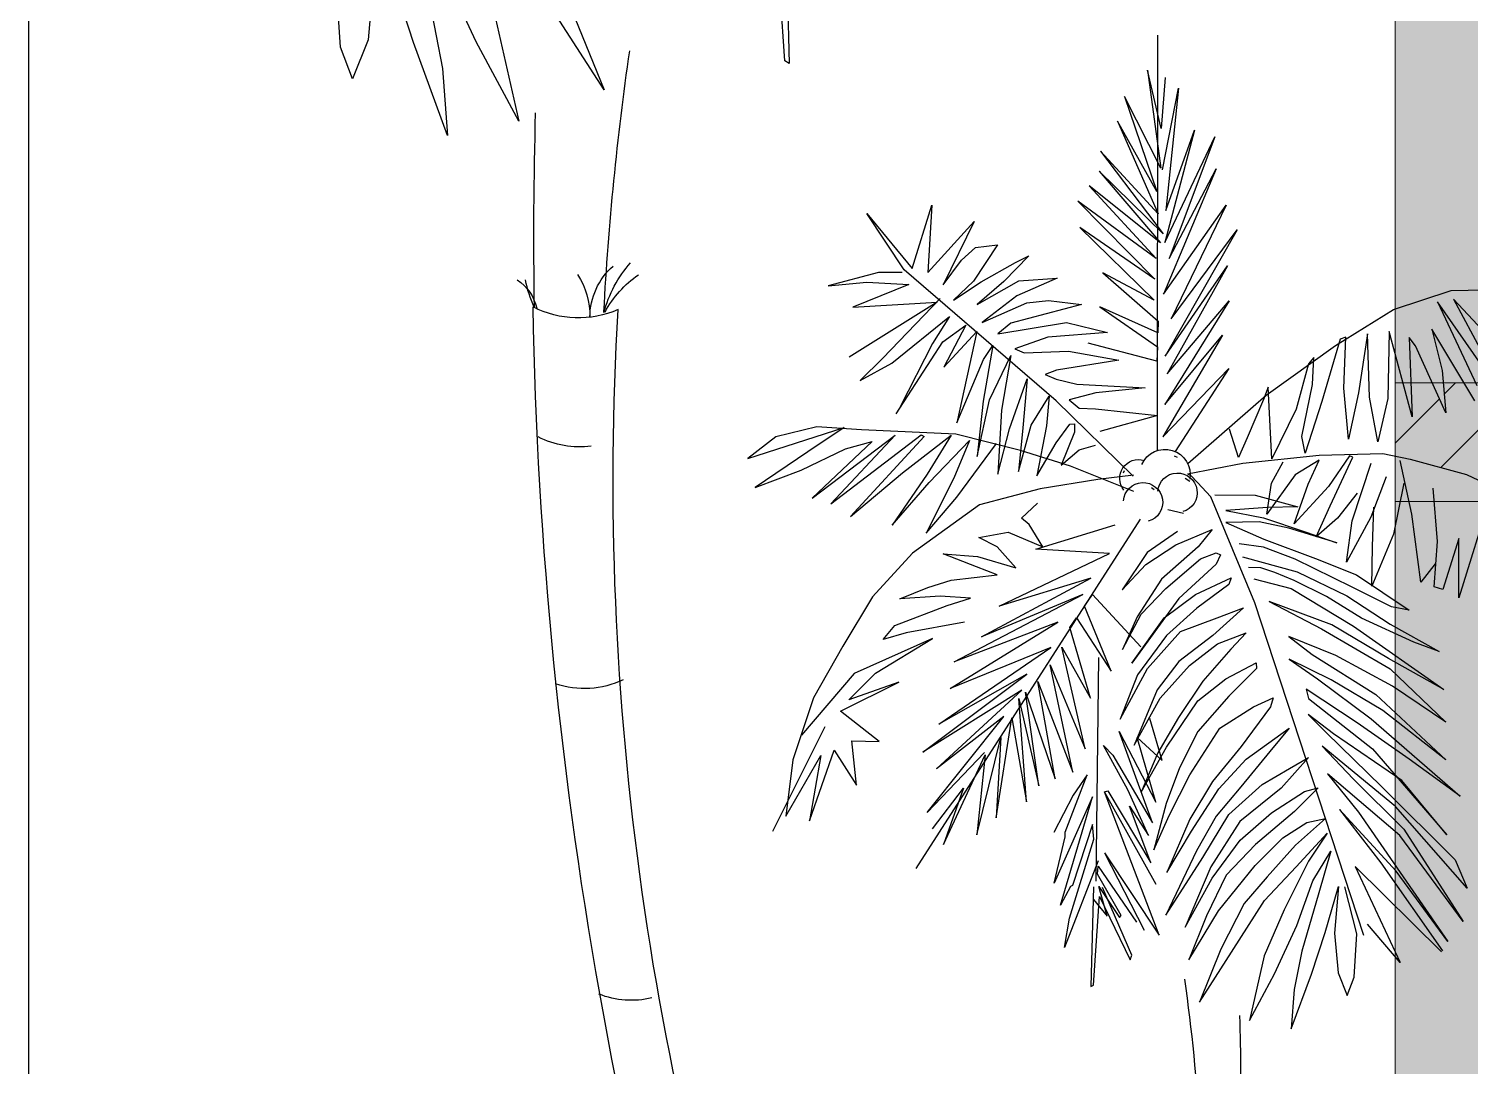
# Model space of a CAD drawing. Header units: inches. Extents: x 17 to 458, y 103 to 566.
# Drawn here: x 303.06 to 310.74, y 237.61 to 243.13 of the extents above; entities that cross this region are included whole.
import ezdxf

# ---------------------------------------------------------------- set-up
doc = ezdxf.new("R2010")
doc.units = ezdxf.units.IN
doc.header["$MEASUREMENT"] = 0
for name, color, linetype in [('PLANT', 100, 'Continuous'), ('TILE', 12, 'Continuous'), ('TREE', 94, 'Continuous')]:
    doc.layers.add(name, color=color, linetype=linetype)

# ---------------------------------------------------------------- blocks, each defined once
blk = doc.blocks.new('A$C6227582D')
at = {"layer": 'TREE'}
for p, q in [((2.587, 6.1387), (2.5763, 5.7082)), ((2.5871, 5.7147), (2.6126, 6.0958)), ((3.3683, 5.7631), (3.4647, 5.9711)), ((3.5269, 5.761), (3.5857, 5.9415)), ((3.6269, 5.938), (3.6418, 5.7675)), ((3.7116, 5.7491), (3.7236, 5.9357)), ((3.1367, 5.8696), (3.0442, 5.6415)), ((3.0442, 5.6415), (3.1827, 5.8559)), ((3.3234, 5.8406), (3.2598, 5.5619)), ((3.4853, 5.8603), (3.453, 5.6954)), ((1.644, 5.7795), (1.6446, 4.7287)), ((3.6418, 5.7675), (3.6812, 5.6689)), ((3.2598, 5.5619), (3.3683, 5.7631)), ((3.4404, 5.526), (3.5269, 5.761)), ((3.6812, 5.6689), (3.7116, 5.7491)), ((1.6344, 5.5437), (1.6689, 5.6912)), ((1.6689, 5.6912), (1.6349, 5.4429)), ((2.5763, 5.7082), (2.5871, 5.7147)), ((3.453, 5.6954), (3.4404, 5.526)), ((1.6244, 5.6721), (1.6344, 5.5437)), ((1.6312, 5.4392), (1.5904, 5.6453)), ((1.5904, 5.6453), (1.6226, 5.3356)), ((1.6349, 5.4429), (1.7271, 5.6245)), ((1.7271, 5.6245), (1.6454, 5.3844)), ((1.7448, 5.5624), (1.6419, 5.3274)), ((1.6454, 5.3844), (1.7448, 5.5624)), ((1.6248, 5.2553), (1.499, 5.5223)), ((1.499, 5.5223), (1.6142, 5.2143)), ((1.6226, 5.3356), (1.5504, 5.5392)), ((1.5504, 5.5392), (1.6248, 5.2553)), ((1.7878, 5.4864), (1.6297, 5.2769)), ((1.6419, 5.3274), (1.7878, 5.4864)), ((1.6142, 5.2143), (1.495, 5.4413)), ((1.495, 5.4413), (1.6282, 5.1246)), ((1.6297, 5.2769), (1.7917, 5.4356)), ((1.7917, 5.4356), (1.6361, 5.2543)), ((1.6361, 5.2543), (1.8171, 5.3986)), ((1.8171, 5.3986), (1.6474, 5.2149)), ((1.6282, 5.1246), (1.47, 5.3494)), ((1.47, 5.3494), (1.6089, 5.0617)), ((1.6474, 5.2149), (1.8455, 5.3599)), ((1.8455, 5.3599), (1.6509, 5.1624)), ((2.265, 5.1891), (2.2152, 5.3498)), ((2.2152, 5.3498), (2.2251, 5.1791)), ((2.3793, 5.3286), (2.265, 5.1891)), ((2.2848, 5.1861), (2.3793, 5.3286)), ((1.6509, 5.1624), (1.8404, 5.2933)), ((1.8404, 5.2933), (1.6521, 5.1091)), ((2.2251, 5.1791), (2.1076, 5.3086)), ((2.1076, 5.3086), (2.1862, 5.1481)), ((1.6089, 5.0617), (1.4419, 5.2873)), ((1.4419, 5.2873), (1.6244, 4.9676)), ((2.0033, 5.2046), (1.969, 5.2214)), ((1.969, 5.2214), (2.0325, 5.1565)), ((2.1045, 5.2425), (2.0488, 5.2493)), ((2.0488, 5.2493), (2.1094, 5.1571)), ((2.1397, 5.21), (2.1045, 5.2425)), ((1.6244, 4.9676), (1.4663, 5.1963)), ((1.4663, 5.1963), (1.6193, 4.9224)), ((1.9005, 4.8541), (2.2848, 5.1861)), ((2.0902, 5.1554), (2.0033, 5.2046)), ((2.1862, 5.1481), (2.1397, 5.21)), ((1.7821, 5.1784), (1.6422, 5.0559)), ((1.6521, 5.1091), (1.7821, 5.1784)), ((1.9946, 5.1582), (1.8976, 5.1652)), ((1.8976, 5.1652), (1.9994, 5.1201)), ((2.1002, 5.0981), (1.9946, 5.1582)), ((2.0325, 5.1565), (2.1002, 5.0981)), ((2.16, 5.1091), (2.0902, 5.1554)), ((2.1094, 5.1571), (2.16, 5.1091)), ((2.3791, 5.1544), (2.2731, 5.1486)), ((2.2731, 5.1486), (2.4151, 5.0913)), ((2.2897, 5.1793), (2.3496, 5.1789)), ((2.3496, 5.1789), (2.4769, 5.1452)), ((2.4769, 5.1452), (2.3791, 5.1544)), ((0.6766, 4.8778), (0.8947, 5.1119)), ((0.9005, 5.1339), (0.7378, 5.1367)), ((0.8947, 5.1119), (0.745, 4.8317)), ((1.0468, 5.0855), (0.9005, 5.1339)), ((1.6193, 4.9224), (1.4625, 5.1075)), ((1.4625, 5.1075), (1.6251, 4.8448)), ((1.92, 5.1083), (1.8365, 5.0979)), ((1.9743, 5.1024), (1.92, 5.1083)), ((1.9994, 5.1201), (2.0877, 5.0525)), ((2.1934, 5.1133), (2.3392, 4.9627)), ((0.745, 4.8317), (0.9355, 5.1052)), ((0.9355, 5.1052), (0.8354, 4.8932)), ((1.193, 4.9948), (1.0468, 5.0855)), ((1.6427, 5.0262), (1.7897, 5.0926)), ((1.7897, 5.0926), (1.6437, 4.9907)), ((1.8365, 5.0979), (2.0148, 5.0508)), ((2.0877, 5.0525), (1.9743, 5.1024)), ((2.4151, 5.0913), (2.2017, 5.1037)), ((2.2017, 5.1037), (2.4243, 4.9651)), ((0.8406, 4.8541), (0.9498, 5.0356)), ((0.9498, 5.0356), (0.923, 4.9313)), ((1.6422, 5.0559), (1.6427, 5.0262)), ((1.8738, 5.0523), (1.7702, 5.0275)), ((2.0481, 5.0237), (1.8738, 5.0523)), ((2.0148, 5.0508), (2.0481, 5.0237)), ((2.1285, 5.0458), (2.1845, 4.9395)), ((2.1868, 5.004), (2.1285, 5.0458)), ((2.1705, 5.0679), (2.2133, 4.9994)), ((2.3163, 4.9497), (2.1705, 5.0679)), ((0.9908, 4.9938), (1.007, 5.0144)), ((0.999, 4.8136), (1.0578, 5.0296)), ((1.007, 5.0144), (0.999, 4.8136)), ((1.0578, 5.0296), (1.061, 4.8601)), ((1.107, 4.8638), (1.1122, 5.0238)), ((1.1122, 5.0238), (1.1353, 4.8751)), ((1.1672, 5.0157), (1.1814, 5.0107)), ((1.1725, 4.8867), (1.1672, 5.0157)), ((1.1814, 5.0107), (1.2278, 4.8527)), ((1.6251, 4.8448), (1.4791, 5.0202)), ((1.4791, 5.0202), (1.6302, 4.7631)), ((1.6452, 4.955), (1.8196, 5)), ((1.7702, 5.0275), (1.9215, 5.0157)), ((1.9215, 5.0157), (2.005, 4.9862)), ((2.1845, 4.9395), (2.1007, 5.0297)), ((2.1007, 5.0297), (2.1516, 4.7987)), ((2.3054, 4.8215), (2.1868, 5.004)), ((2.2133, 4.9994), (2.2953, 4.839)), ((0.9144, 4.8238), (0.9908, 4.9938)), ((1.3691, 4.8684), (1.193, 4.9948)), ((1.2484, 4.9644), (1.2617, 4.9477)), ((1.2514, 4.8958), (1.2484, 4.9644)), ((1.6437, 4.9907), (1.6452, 4.955)), ((1.8689, 4.9799), (1.7413, 4.9576)), ((1.9814, 4.9755), (1.8689, 4.9799)), ((2.005, 4.9862), (1.9814, 4.9755)), ((2.0691, 4.8569), (2.015, 4.9688)), ((2.015, 4.9688), (2.0382, 4.8312)), ((2.0841, 4.9592), (2.0607, 4.9947)), ((2.0607, 4.9947), (2.085, 4.8539)), ((2.3392, 4.9627), (2.3964, 4.9056)), ((0.923, 4.9313), (0.9144, 4.8238)), ((1.2617, 4.9477), (1.2932, 4.8333)), ((1.6302, 4.7631), (1.4628, 4.9359)), ((1.4628, 4.9359), (1.5992, 4.7266)), ((1.7413, 4.9576), (1.8996, 4.932)), ((1.8996, 4.932), (1.9283, 4.921)), ((2.1516, 4.7987), (2.0841, 4.9592)), ((2.3964, 4.9056), (2.3163, 4.9497)), ((1.2785, 4.7645), (1.2514, 4.8958)), ((1.3545, 4.7079), (1.3634, 4.8888)), ((1.3634, 4.8888), (1.3752, 4.8581)), ((1.8483, 4.8966), (1.675, 4.8872)), ((1.8999, 4.9097), (1.8483, 4.8966)), ((1.9283, 4.921), (1.8999, 4.9097)), ((2.0187, 4.7834), (1.9732, 4.9104)), ((1.9732, 4.9104), (1.9843, 4.7863)), ((1.061, 4.8601), (1.0857, 4.7508)), ((1.0857, 4.7508), (1.107, 4.8638)), ((1.1353, 4.8751), (1.1606, 4.7571)), ((1.1606, 4.7571), (1.1725, 4.8867)), ((1.2278, 4.8527), (1.27, 4.7217)), ((1.5666, 4.6961), (1.3691, 4.8684)), ((1.3752, 4.8581), (1.4167, 4.7606)), ((1.675, 4.8872), (1.8001, 4.8748)), ((1.7051, 4.6635), (1.9005, 4.8541)), ((1.8001, 4.8748), (1.867, 4.8573)), ((1.867, 4.8573), (1.8421, 4.8361)), ((1.9633, 4.7925), (1.9176, 4.8661)), ((1.9176, 4.8661), (1.9249, 4.7915)), ((2.1003, 4.7136), (2.0691, 4.8569)), ((2.085, 4.8539), (2.1003, 4.7136)), ((1.2932, 4.8333), (1.3545, 4.7079)), ((1.8005, 4.834), (1.6435, 4.8175)), ((1.6435, 4.8175), (1.7897, 4.7766)), ((1.8421, 4.8361), (1.8005, 4.834)), ((2.0382, 4.8312), (2.0476, 4.6692)), ((1.439, 4.7112), (1.4616, 4.7827)), ((1.8535, 4.7964), (1.8534, 4.7754)), ((1.8652, 4.7955), (1.8535, 4.7964)), ((1.9002, 4.7481), (1.8652, 4.7955)), ((1.9249, 4.7915), (1.9493, 4.6646)), ((1.9955, 4.6758), (1.9633, 4.7925)), ((1.9843, 4.7863), (1.9955, 4.6758)), ((2.0476, 4.6692), (2.0187, 4.7834)), ((2.1542, 4.77), (2.3926, 4.7813)), ((2.3926, 4.7813), (2.506, 4.7886)), ((2.4369, 4.7868), (2.5291, 4.7256)), ((2.6806, 4.7089), (2.4369, 4.7868)), ((2.506, 4.7886), (2.6093, 4.7636)), ((1.27, 4.7217), (1.2785, 4.7645)), ((1.4167, 4.7606), (1.439, 4.7112)), ((1.8534, 4.7754), (1.8877, 4.6914)), ((1.9493, 4.6646), (1.9002, 4.7481)), ((1.9905, 4.7288), (2.1542, 4.77)), ((2.1512, 4.6108), (2.0515, 4.7466)), ((2.1199, 4.7542), (2.1594, 4.6585)), ((2.2217, 4.648), (2.1199, 4.7542)), ((2.166, 4.7678), (2.227, 4.6686)), ((2.2889, 4.6725), (2.166, 4.7678)), ((2.2418, 4.7684), (2.2344, 4.7643)), ((2.2344, 4.7643), (2.421, 4.562)), ((2.4705, 4.5942), (2.2418, 4.7684)), ((2.5178, 4.6083), (2.3079, 4.7676)), ((2.3079, 4.7676), (2.4705, 4.5942)), ((2.4334, 4.733), (2.3656, 4.7519)), ((2.3656, 4.7519), (2.5178, 4.6083)), ((2.6093, 4.7636), (2.6806, 4.7089)), ((1.0039, 4.7072), (0.8617, 4.6685)), ((1.0735, 4.7216), (1.0039, 4.7072)), ((1.2344, 4.7168), (1.0735, 4.7216)), ((1.1491, 4.7118), (1.158, 4.7149)), ((1.2069, 4.5891), (1.1491, 4.7118)), ((1.158, 4.7149), (1.2109, 4.6378)), ((1.4282, 4.6964), (1.2344, 4.7168)), ((1.5933, 4.7111), (1.601, 4.7143)), ((1.8418, 4.7301), (1.8004, 4.7419)), ((1.8877, 4.6914), (1.8418, 4.7301)), ((1.8635, 4.6894), (1.9905, 4.7288)), ((2.5454, 4.679), (2.4334, 4.733)), ((2.5291, 4.7256), (2.6617, 4.6351)), ((1.0004, 4.5678), (1.0299, 4.7039)), ((1.1507, 4.5506), (1.103, 4.6971)), ((1.2626, 4.6434), (1.2348, 4.7045)), ((1.2348, 4.7045), (1.2951, 4.6673)), ((1.3549, 4.6459), (1.3258, 4.7004)), ((1.5679, 4.67), (1.4282, 4.6964)), ((1.5677, 4.6697), (1.5586, 4.6649)), ((1.567, 4.6955), (1.5666, 4.6961)), ((1.7033, 4.6253), (1.8635, 4.6894)), ((1.7277, 4.6777), (1.7308, 4.6718)), ((2.421, 4.562), (2.2889, 4.6725)), ((2.6617, 4.6351), (2.5454, 4.679)), ((0.8617, 4.6685), (0.4416, 4.4683)), ((0.9349, 4.499), (0.9462, 4.6334)), ((1.0204, 4.6458), (1.0467, 4.5168)), ((1.0653, 4.6626), (1.1036, 4.5605)), ((1.2109, 4.6378), (1.2975, 4.5437)), ((1.2975, 4.5437), (1.2626, 4.6434)), ((1.2951, 4.6673), (1.3671, 4.568)), ((1.3671, 4.568), (1.3549, 4.6459)), ((1.5422, 4.6477), (1.5088, 4.6112)), ((1.5586, 4.6649), (1.5422, 4.6477)), ((1.562, 4.6508), (1.5734, 4.6578)), ((1.6524, 4.6289), (1.6589, 4.6343)), ((1.7043, 4.6667), (1.7948, 4.6554)), ((1.7948, 4.6554), (1.9409, 4.6318)), ((2.1594, 4.6585), (2.2293, 4.5198)), ((2.3153, 4.5399), (2.2217, 4.648)), ((2.227, 4.6686), (2.3153, 4.5399)), ((0.7993, 4.6193), (0.8815, 4.3559)), ((1.1385, 4.621), (1.1881, 4.5577)), ((1.3967, 4.6157), (1.2886, 4.5864)), ((1.4984, 4.6164), (1.3967, 4.6157)), ((1.3974, 4.3433), (1.5088, 4.6112)), ((1.9409, 4.6318), (2.0945, 4.591)), ((2.2293, 4.5198), (2.1512, 4.6108)), ((0.9772, 4.3954), (1.0004, 4.5678)), ((1.0999, 4.4856), (1.0963, 4.5853)), ((1.1036, 4.5605), (1.1658, 4.4465)), ((1.2419, 4.5104), (1.2069, 4.5891)), ((1.2886, 4.5864), (1.3652, 4.5848)), ((1.3652, 4.5848), (1.471, 4.577)), ((1.471, 4.577), (1.3754, 4.5585)), ((1.5779, 4.5698), (1.6179, 4.5785)), ((1.9883, 4.5574), (1.9476, 4.5954)), ((2.0945, 4.591), (2.2642, 4.4687)), ((1.1658, 4.4465), (1.1507, 4.5506)), ((1.1881, 4.5577), (1.2419, 4.5104)), ((1.1902, 4.4948), (1.3114, 4.5322)), ((1.3754, 4.5585), (1.27, 4.5227)), ((1.3114, 4.5322), (1.3864, 4.5485)), ((1.4705, 4.547), (1.3744, 4.5045)), ((1.3864, 4.5485), (1.4705, 4.547)), ((1.5973, 4.4903), (1.5051, 4.5292)), ((1.5051, 4.5292), (1.5404, 4.4854)), ((1.5931, 4.5237), (1.6701, 4.471)), ((2.2543, 3.6709), (1.6864, 4.5551)), ((1.9514, 4.4789), (1.7505, 4.5408)), ((1.934, 4.4848), (1.9689, 4.5417)), ((1.9689, 4.5417), (1.9883, 4.5574)), ((0.8815, 4.3559), (0.8812, 4.5062)), ((0.8812, 4.5062), (0.9213, 4.3773)), ((0.9439, 4.3838), (0.9349, 4.499)), ((1.0467, 4.5168), (1.1015, 4.3856)), ((1.27, 4.5227), (1.1902, 4.4948)), ((1.3744, 4.5045), (1.2438, 4.4552)), ((1.3756, 4.4839), (1.4371, 4.493)), ((1.6732, 4.4408), (1.5973, 4.4903)), ((2.0217, 4.5218), (1.934, 4.4848)), ((2.0958, 4.509), (2.0217, 4.5218)), ((2.0494, 4.4853), (2.0958, 4.509)), ((1.1015, 4.3856), (1.0999, 4.4856)), ((1.2438, 4.4552), (1.1399, 4.4139)), ((1.1507, 4.3829), (1.295, 4.4543)), ((1.4287, 4.4602), (1.2903, 4.4218)), ((1.295, 4.4543), (1.3756, 4.4839)), ((1.4951, 4.4695), (1.4843, 4.4647)), ((1.4843, 4.4647), (1.4951, 4.4411)), ((1.535, 4.4551), (1.4951, 4.4695)), ((1.6224, 4.3797), (1.535, 4.4551)), ((1.5404, 4.4854), (1.634, 4.4037)), ((1.6701, 4.471), (1.7332, 4.3761)), ((1.7656, 4.4679), (1.9514, 4.4789)), ((2.0443, 4.3346), (1.7656, 4.4679)), ((2.0024, 4.4316), (2.0494, 4.4853)), ((2.0993, 4.4605), (2.0024, 4.4316)), ((2.1864, 4.4675), (2.0993, 4.4605)), ((2.1021, 4.4341), (2.1864, 4.4675)), ((2.2642, 4.4687), (2.3653, 4.3584)), ((0.9408, 4.4424), (0.9772, 4.3954)), ((1.1399, 4.4139), (1.0067, 4.3251)), ((1.2903, 4.4218), (1.1646, 4.3614)), ((1.2981, 4.3996), (1.3467, 4.4201)), ((1.3467, 4.4201), (1.3825, 4.4316)), ((1.3825, 4.4316), (1.4135, 4.4325)), ((1.4951, 4.4411), (1.59, 4.3545)), ((1.7332, 4.3761), (1.6732, 4.4408)), ((2.0492, 4.4145), (2.1021, 4.4341)), ((2.1661, 4.4006), (2.0492, 4.4145)), ((0.9213, 4.3773), (0.9439, 4.3838)), ((1.0512, 4.3331), (1.1507, 4.3829)), ((1.3051, 4.3796), (1.1478, 4.2845)), ((1.2161, 4.3595), (1.2981, 4.3996)), ((1.3997, 4.4038), (1.3051, 4.3796)), ((1.4574, 4.4066), (1.4632, 4.3898)), ((1.5477, 4.3646), (1.4574, 4.4066)), ((1.4632, 4.3898), (1.5439, 4.3299)), ((1.685, 4.3145), (1.6224, 4.3797)), ((1.634, 4.4037), (1.6948, 4.308)), ((2.0891, 4.2578), (1.8124, 4.4058)), ((1.8124, 4.4058), (2.0443, 4.3346)), ((2.2247, 4.3824), (2.1661, 4.4006)), ((2.2958, 4.3539), (2.2247, 4.3824)), ((1.1646, 4.3614), (1.0553, 4.2898)), ((1.1216, 3.5015), (1.3974, 4.3433)), ((1.1272, 4.305), (1.2161, 4.3595)), ((1.2028, 4.2877), (1.3614, 4.3467)), ((1.3614, 4.3467), (1.2287, 4.2779)), ((1.6271, 4.3053), (1.5477, 4.3646)), ((1.59, 4.3545), (1.7084, 4.1908)), ((1.8081, 4.3644), (1.6856, 4.2323)), ((1.8287, 4.3351), (1.8081, 4.3644)), ((2.1587, 4.1944), (1.8325, 4.3649)), ((1.8325, 4.3649), (2.0891, 4.2578)), ((2.1174, 4.3548), (2.1939, 4.3606)), ((2.1759, 4.3369), (2.1174, 4.3548)), ((2.1939, 4.3606), (2.2958, 4.3539)), ((2.3653, 4.3584), (2.4397, 4.234)), ((0.9953, 4.2439), (1.1272, 4.305)), ((1.0067, 4.3251), (1.0512, 4.3331)), ((1.4927, 4.3056), (1.4265, 4.3311)), ((1.4265, 4.3311), (1.5033, 4.2609)), ((1.5855, 4.2708), (1.4927, 4.3056)), ((1.5439, 4.3299), (1.6213, 4.261)), ((1.7084, 4.1908), (1.6271, 4.3053)), ((1.7323, 4.2251), (1.685, 4.3145)), ((1.6948, 4.308), (1.7323, 4.2251)), ((1.7608, 4.1705), (1.8287, 4.3351)), ((1.8488, 4.3057), (1.7608, 4.1705)), ((1.8652, 4.281), (1.8488, 4.3057)), ((2.3081, 4.2861), (2.1759, 4.3369)), ((1.1478, 4.2845), (0.919, 4.1238)), ((1.0553, 4.2898), (0.9305, 4.2199)), ((1.2287, 4.2779), (1.0552, 4.1764)), ((1.0595, 4.2028), (1.2028, 4.2877)), ((1.6694, 4.1772), (1.5855, 4.2708)), ((1.8136, 4.1024), (1.8652, 4.281)), ((2.1686, 4.127), (1.8963, 4.2941)), ((1.8963, 4.2941), (2.1587, 4.1944)), ((2.1325, 4.2944), (2.2799, 4.2673)), ((2.338, 4.2504), (2.3081, 4.2861)), ((0.9305, 4.2199), (0.9953, 4.2439)), ((1.1925, 4.2105), (1.3112, 4.2584)), ((1.3112, 4.2584), (1.2524, 4.213)), ((1.492, 4.2395), (1.419, 4.2673)), ((1.419, 4.2673), (1.4582, 4.2263)), ((1.5624, 4.1846), (1.492, 4.2395)), ((1.5033, 4.2609), (1.5896, 4.1951)), ((1.6213, 4.261), (1.694, 4.1609)), ((2.3577, 4.1656), (2.2128, 4.2528)), ((2.2128, 4.2528), (2.4118, 4.1645)), ((2.2799, 4.2673), (2.338, 4.2504)), ((2.4397, 4.234), (2.5142, 4.1033)), ((0.919, 4.1238), (1.0595, 4.2028)), ((1.049, 4.133), (1.1925, 4.2105)), ((1.2524, 4.213), (1.0913, 4.1119)), ((1.2041, 4.1488), (1.3103, 4.2009)), ((1.3103, 4.2009), (1.2392, 4.1512)), ((1.4582, 4.2263), (1.5288, 4.1454)), ((1.5896, 4.1951), (1.6444, 4.1237)), ((1.7986, 3.6391), (1.7921, 4.2055)), ((1.8856, 4.2309), (1.8136, 4.1024)), ((1.8266, 3.9742), (1.8856, 4.2309)), ((2.1971, 4.0361), (1.9141, 4.2308)), ((1.9141, 4.2308), (2.1686, 4.127)), ((1.0552, 4.1764), (0.9144, 4.0411)), ((1.3943, 4.1915), (1.3931, 4.1776)), ((1.3931, 4.1776), (1.4634, 4.1077)), ((1.4707, 4.1511), (1.3943, 4.1915)), ((1.637, 4.1022), (1.5624, 4.1846)), ((1.738, 4.0494), (1.6694, 4.1772)), ((1.694, 4.1609), (1.738, 4.0494)), ((1.9154, 4.1867), (1.8266, 3.9742)), ((1.8581, 3.9154), (1.9154, 4.1867)), ((2.2375, 3.9657), (1.9742, 4.1628)), ((1.9742, 4.1628), (2.1971, 4.0361)), ((2.4251, 4.0981), (2.3577, 4.1656)), ((2.4118, 4.1645), (2.545, 4.0082)), ((0.9144, 4.0411), (1.049, 4.133)), ((1.0733, 4.0707), (1.2041, 4.1488)), ((1.2392, 4.1512), (1.103, 4.0498)), ((1.1388, 4.04), (1.2673, 4.1247)), ((1.2673, 4.1247), (1.2615, 4.1017)), ((1.5414, 4.0951), (1.4707, 4.1511)), ((1.5288, 4.1454), (1.5907, 4.0537)), ((1.6444, 4.1237), (1.7024, 3.9833)), ((1.9466, 4.1444), (1.8581, 3.9154)), ((1.903, 3.8982), (1.9466, 4.1444)), ((2.2034, 3.9238), (1.9875, 4.1226)), ((1.9875, 4.1226), (2.2375, 3.9657)), ((2.4464, 4.0697), (2.2987, 4.1424)), ((2.2987, 4.1424), (2.4251, 4.0981)), ((1.0913, 4.1119), (0.9138, 3.9464)), ((1.2615, 4.1017), (1.0996, 3.974)), ((1.3506, 4.103), (1.3574, 4.0805)), ((1.4007, 4.0807), (1.3506, 4.103)), ((1.4634, 4.1077), (1.542, 4.0182)), ((1.6206, 3.9785), (1.5414, 4.0951)), ((1.7024, 3.9833), (1.637, 4.1022)), ((1.9774, 4.1173), (1.903, 3.8982)), ((1.9443, 3.8807), (1.9774, 4.1173)), ((1.995, 4.1018), (1.9443, 3.8807)), ((1.9751, 3.84), (1.995, 4.1018)), ((2.5142, 4.1033), (2.5667, 3.9461)), ((1.103, 4.0498), (0.8778, 3.8542)), ((0.9138, 3.9464), (1.0733, 4.0707)), ((1.1982, 4.0124), (1.2623, 4.0608)), ((1.2623, 4.0608), (1.2171, 4.0151)), ((1.3574, 4.0805), (1.4324, 3.9799)), ((1.486, 4.026), (1.4007, 4.0807)), ((1.5907, 4.0537), (1.6431, 3.964)), ((1.6322, 3.9442), (1.6631, 4.0509)), ((2.012, 4.0527), (1.9751, 3.84)), ((2.0523, 3.7993), (2.012, 4.0527)), ((2.227, 3.8129), (2.0326, 4.0562)), ((2.0326, 4.0562), (2.2034, 3.9238)), ((2.3485, 3.9928), (2.4464, 4.0697)), ((1.0068, 3.9479), (1.1388, 4.04)), ((1.2171, 4.0151), (1.0761, 3.8777)), ((1.4197, 3.9481), (1.3101, 4.0267)), ((1.3101, 4.0267), (1.3598, 3.9669)), ((1.562, 3.9082), (1.486, 4.026)), ((1.542, 4.0182), (1.5881, 3.9259)), ((1.7407, 4.0183), (1.6478, 3.8387)), ((1.656, 3.7868), (1.7407, 4.0183)), ((2.4853, 4.0296), (2.6178, 3.7646)), ((1.0258, 3.8935), (1.1982, 4.0124)), ((1.0412, 3.8281), (1.2266, 3.9811)), ((1.2266, 3.9811), (1.1486, 3.898)), ((1.4324, 3.9799), (1.5042, 3.8916)), ((1.6854, 3.8643), (1.6206, 3.9785)), ((1.695, 4.0024), (1.6322, 3.9442)), ((1.6478, 3.8387), (1.695, 4.0024)), ((1.719, 3.87), (1.7805, 3.9825)), ((1.7805, 3.9825), (1.7568, 3.9579)), ((2.1007, 3.7566), (2.0399, 4.0028)), ((2.0399, 4.0028), (2.0523, 3.7993)), ((2.4176, 3.9945), (2.3485, 3.9928)), ((2.4059, 3.8824), (2.4176, 3.9945)), ((0.8778, 3.8542), (1.0068, 3.9479)), ((1.0996, 3.974), (0.9119, 3.7566)), ((1.3099, 3.9246), (1.2615, 3.9524)), ((1.2615, 3.9524), (1.3309, 3.8747)), ((1.3598, 3.9669), (1.4332, 3.8781)), ((1.4884, 3.8726), (1.4197, 3.9481)), ((1.6431, 3.964), (1.6854, 3.8643)), ((1.7568, 3.9579), (1.656, 3.7868)), ((2.1857, 3.7319), (2.0803, 3.9592)), ((2.0803, 3.9592), (2.1007, 3.7566)), ((2.0813, 3.9644), (2.227, 3.8129)), ((2.4623, 3.9704), (2.4059, 3.8824)), ((2.5246, 3.792), (2.4623, 3.9704)), ((2.4957, 3.9572), (2.5246, 3.792)), ((2.5841, 3.804), (2.4957, 3.9572)), ((2.5667, 3.9461), (2.5841, 3.804)), ((1.0306, 3.7548), (1.2138, 3.9109)), ((1.2138, 3.9109), (1.1348, 3.8136)), ((1.3789, 3.884), (1.3099, 3.9246)), ((1.6139, 3.8055), (1.562, 3.9082)), ((1.5881, 3.9259), (1.6221, 3.8358)), ((1.877, 3.7635), (1.8214, 3.9083)), ((1.8214, 3.9083), (1.8568, 3.857)), ((1.0761, 3.8777), (0.8904, 3.6933)), ((0.9119, 3.7566), (1.0258, 3.8935)), ((1.1486, 3.898), (1.02, 3.7709)), ((1.2716, 3.8664), (1.2375, 3.8755)), ((1.2375, 3.8755), (1.2969, 3.8155)), ((1.3309, 3.8747), (1.4351, 3.7903)), ((1.4629, 3.8075), (1.3789, 3.884)), ((1.4332, 3.8781), (1.4951, 3.8038)), ((1.558, 3.7661), (1.4884, 3.8726)), ((1.5042, 3.8916), (1.5623, 3.7964)), ((1.7695, 3.8678), (1.6605, 3.6853)), ((1.6662, 3.7545), (1.719, 3.87)), ((1.7777, 3.8656), (1.7695, 3.8678)), ((2.2128, 3.772), (2.1351, 3.8746)), ((2.1351, 3.8746), (2.1857, 3.7319)), ((1.3553, 3.8121), (1.2716, 3.8664)), ((1.6221, 3.8358), (1.6533, 3.7184)), ((1.6395, 3.5027), (1.7777, 3.8656)), ((1.6472, 3.6309), (1.7777, 3.8656)), ((1.8894, 3.5788), (1.8086, 3.8526)), ((1.8086, 3.8526), (1.9049, 3.634)), ((1.8568, 3.857), (1.9062, 3.7624)), ((0.8597, 3.6214), (1.0412, 3.8281)), ((1.1348, 3.8136), (0.9092, 3.487)), ((1.0398, 3.6645), (1.1832, 3.8206)), ((1.1832, 3.8206), (1.0786, 3.6855)), ((1.2659, 3.7873), (1.2184, 3.798)), ((1.2184, 3.798), (1.2944, 3.7301)), ((1.2969, 3.8155), (1.3958, 3.7318)), ((1.4343, 3.7427), (1.3553, 3.8121)), ((1.5293, 3.6988), (1.4629, 3.8075)), ((1.4951, 3.8038), (1.5447, 3.7156)), ((1.5623, 3.7964), (1.6197, 3.6608)), ((1.6533, 3.7184), (1.6139, 3.8055)), ((1.6605, 3.6853), (1.7149, 3.8288)), ((1.7149, 3.8288), (1.6662, 3.7545)), ((1.02, 3.7709), (0.8704, 3.537)), ((1.2925, 3.6757), (1.2142, 3.7603)), ((1.2142, 3.7603), (1.2613, 3.6897)), ((1.3266, 3.7488), (1.2659, 3.7873)), ((1.4351, 3.7903), (1.509, 3.6754)), ((1.6197, 3.6608), (1.558, 3.7661)), ((1.8047, 3.7457), (1.8081, 3.7828)), ((1.8081, 3.7828), (1.859, 3.6282)), ((1.8777, 3.7514), (1.877, 3.7635)), ((0.8704, 3.537), (1.0306, 3.7548)), ((1.2944, 3.7301), (1.3659, 3.6506)), ((1.3969, 3.6788), (1.3266, 3.7488)), ((1.3958, 3.7318), (1.4702, 3.6543)), ((1.5052, 3.6467), (1.4343, 3.7427)), ((1.8661, 3.5457), (1.8047, 3.7457)), ((1.9049, 3.634), (1.8777, 3.7514)), ((0.8904, 3.6933), (0.8597, 3.6214)), ((1.0786, 3.6855), (0.9226, 3.4629)), ((1.2502, 3.64), (1.2052, 3.7149)), ((1.2052, 3.7149), (1.2358, 3.6101)), ((1.2613, 3.6897), (1.323, 3.567)), ((1.6225, 3.5533), (1.5293, 3.6988)), ((1.5447, 3.7156), (1.6225, 3.5533)), ((1.7781, 3.7112), (1.6395, 3.5027)), ((1.7781, 3.7112), (1.6772, 3.5156)), ((1.7941, 3.6908), (1.8795, 3.4714)), ((0.9092, 3.487), (1.0398, 3.6645)), ((0.9246, 3.4607), (1.1439, 3.6763)), ((1.1439, 3.6763), (1.0298, 3.4334)), ((1.3731, 3.5905), (1.2925, 3.6757)), ((1.3659, 3.6506), (1.4246, 3.5826)), ((1.4893, 3.564), (1.3969, 3.6788)), ((1.4702, 3.6543), (1.5201, 3.5513)), ((1.509, 3.6754), (1.5735, 3.5227)), ((1.7939, 3.6769), (1.6965, 3.5358)), ((1.7356, 3.552), (1.796, 3.6567)), ((1.796, 3.6567), (1.7939, 3.6769)), ((1.1389, 3.5061), (1.1694, 3.6252)), ((1.2198, 3.5095), (1.1855, 3.6259)), ((1.1855, 3.6259), (1.1956, 3.5075)), ((1.2908, 3.5269), (1.2502, 3.64)), ((1.5735, 3.5227), (1.5052, 3.6467)), ((1.7084, 3.4519), (1.7827, 3.6236)), ((1.792, 3.6254), (1.7397, 3.5474)), ((1.7709, 3.5508), (1.792, 3.6254)), ((1.8059, 3.6253), (1.8122, 3.3726)), ((1.859, 3.6282), (1.8637, 3.6259)), ((1.8637, 3.6259), (1.8894, 3.5788)), ((1.2358, 3.6101), (1.2787, 3.4619)), ((1.4563, 3.4593), (1.3731, 3.5905)), ((1.4246, 3.5826), (1.4833, 3.4674)), ((1.7909, 3.6001), (1.7126, 3.4398)), ((1.8059, 3.5929), (1.7709, 3.5508)), ((1.8059, 3.3765), (1.7909, 3.6001)), ((1.323, 3.567), (1.3738, 3.4504)), ((1.5641, 3.4398), (1.4893, 3.564)), ((1.5201, 3.5513), (1.5641, 3.4398)), ((1.7397, 3.5474), (1.7356, 3.552)), ((1.8795, 3.4714), (1.8661, 3.5457)), ((1.0298, 3.4334), (1.1123, 3.5302)), ((1.1459, 3.3966), (1.1389, 3.5061)), ((1.1956, 3.5075), (1.1869, 3.4074)), ((1.2543, 3.4036), (1.2198, 3.5095)), ((1.3474, 3.4049), (1.2908, 3.5269)), ((1.4833, 3.4674), (1.5376, 3.3335)), ((1.2787, 3.4619), (1.2977, 3.3651)), ((1.3738, 3.4504), (1.4111, 3.2868)), ((1.5376, 3.3335), (1.4563, 3.4593)), ((1.7126, 3.4398), (1.7084, 3.4519)), ((1.1638, 3.3496), (1.1459, 3.3966)), ((1.1869, 3.4074), (1.1638, 3.3496)), ((1.3051, 3.2657), (1.2543, 3.4036)), ((1.4111, 3.2868), (1.3474, 3.4049)), ((1.2977, 3.3651), (1.3051, 3.2657)), ((1.8122, 3.3726), (1.8059, 3.3765))]:
    blk.add_line(p, q, dxfattribs=at)
for centre, radius, start, end in [((-4.3833, 4.6793), 7.4389, 3.08554, 8.19908), ((-7.8048, 5.2693), 11.0268, 359.06895, 1.63123), ((2.743, 4.9971), 0.3125, 14.9151, 41.4567), ((2.9057, 5.0647), 0.1746, 0.4796, 48.4603), ((2.8059, 4.9518), 0.2682, 28.34, 55.7097), ((3.2697, 5.0696), 0.1895, 146.6876, 181.0316), ((3.3258, 5.0649), 0.1134, 122.8008, 167.8205), ((2.9558, 5.2132), 0.2921, 335.3535, 349.6095), ((-7.794, 5.2848), 11.0196, 340.24827, 358.99764), ((-4.432, 4.6564), 7.4534, 340.58538, 3.29918), ((3.1095, 5.312), 0.2479, 246.098, 297.4722), ((3.1068, 4.9647), 0.2269, 262.4075, 297.3512), ((1.6247, 4.6679), 0.064, 23.2009, 190.3905), ((1.6923, 4.6588), 0.0471, 320.3561, 107.859), ((1.5931, 4.6221), 0.0498, 4.0734, 254.6165), ((1.6802, 4.5979), 0.0498, 4.0734, 254.6165), ((3.0938, 4.3534), 0.2269, 244.5203, 288.8597), ((5.8969, 2.7688), 4.366, 171.8009, 176.9145), ((2.9749, 3.5647), 0.2269, 256.8181, 291.3672), ((7.905, 3.115), 6.4717, 178.36877, 180.93105)]:
    blk.add_arc(centre, radius, start, end, dxfattribs=at)
blk = doc.blocks.new('A$C0C57033E')
at = {"layer": 'PLANT'}
blk.add_blockref('A$C6227582D', (0, 0), dxfattribs=at)
blk = doc.blocks.new('A$C43726D92')
at = {"layer": 'PLANT', "xscale": -1}
blk.add_blockref('A$C0C57033E', (5.664, 0), dxfattribs=at)

msp = doc.modelspace()

# ---------------------------------------------------------------- hatches: boundary and pattern name
at = {"lineweight": 0, "true_color": 0xfeeab9}
h = msp.add_hatch(color=254, dxfattribs=at)
h.dxf.hatch_style = 1
h.paths.add_polyline_path([(310.33572, 249.6621), (310.33572, 241.24472), (377.67478, 241.24472), (377.67478, 249.6621)])
h.paths.add_polyline_path([(373.04522, 241.66559), (312.0192, 241.66559), (312.0192, 249.24123), (373.04522, 249.24123)], flags=16)
h.paths.add_polyline_path([(377.67478, 240.61342), (310.33572, 240.61342), (310.33572, 232.19603), (377.67478, 232.19603)])
h.paths.add_polyline_path([(373.04522, 232.6169), (312.0192, 232.6169), (312.0192, 240.19255), (373.04522, 240.19255)], flags=16)
at = {"lineweight": 0, "true_color": 0xcd6928}
h = msp.add_hatch(color=32, dxfattribs=at)
h.dxf.hatch_style = 1
h.paths.add_polyline_path([(377.67478, 241.24472), (310.33572, 241.24472), (310.33572, 240.61342), (377.67478, 240.61342)])
at = {"lineweight": 0, "true_color": 0xf8d731}
h = msp.add_hatch(dxfattribs=at)
h.set_pattern_fill('ANSI32', color=40, scale=2.104346)
h.set_pattern_definition([(45, (65.9823, 198.5654), (-0.557999, 0.557999), []), (45, (66.3543, 198.5654), (-0.557999, 0.557999), [])])
h.paths.add_polyline_path([(377.67478, 232.19603), (310.33572, 232.19603), (310.33572, 230.93343), (377.67478, 230.93343)])
h.paths.add_polyline_path([(377.67478, 241.24472), (311.07397, 241.24472), (311.10536, 241.19808), (311.0619, 241.24472), (310.88469, 241.24472), (310.96147, 241.10105), (310.8614, 241.24472), (310.77299, 241.24472), (310.76031, 241.14821), (310.70219, 241.24472), (310.59201, 241.24472), (310.60485, 241.0844), (310.53283, 241.24472), (310.41957, 241.24472), (310.4268, 241.06289), (310.37731, 241.24472), (310.33572, 241.24472), (310.33572, 240.8558), (310.41659, 240.83908), (310.71573, 240.75766), (311.01836, 240.61342), (377.67478, 240.61342)])

# ---------------------------------------------------------------- linework, layer by layer
at = {"color": 240, "true_color": 0xed1f24}
msp.add_line((303.05907, 217.42592), (303.05907, 317.92086), dxfattribs=at)
msp.add_line((303.05907, 217.42592), (303.05907, 317.92086), dxfattribs=at)
at = {"lineweight": 0}
msp.add_line((310.33572, 230.93343), (310.33572, 249.6621), dxfattribs=at)
at = {"color": 6, "lineweight": 0}
for p, q in [((310.33572, 241.24472), (310.33572, 249.6621)), ((310.33572, 241.24472), (377.67478, 241.24472)), ((310.33572, 240.61342), (377.67478, 240.61342))]:
    msp.add_line(p, q, dxfattribs=at)

# ---------------------------------------------------------------- block references
at = {"layer": 'TILE', "lineweight": 0, "xscale": 2.104345709081144, "yscale": 2.104345709081144, "zscale": 2.104345709081144}
msp.add_blockref('A$C43726D92', (300.61003, 230.93343), dxfattribs=at)

doc.saveas('drawing.dxf')
